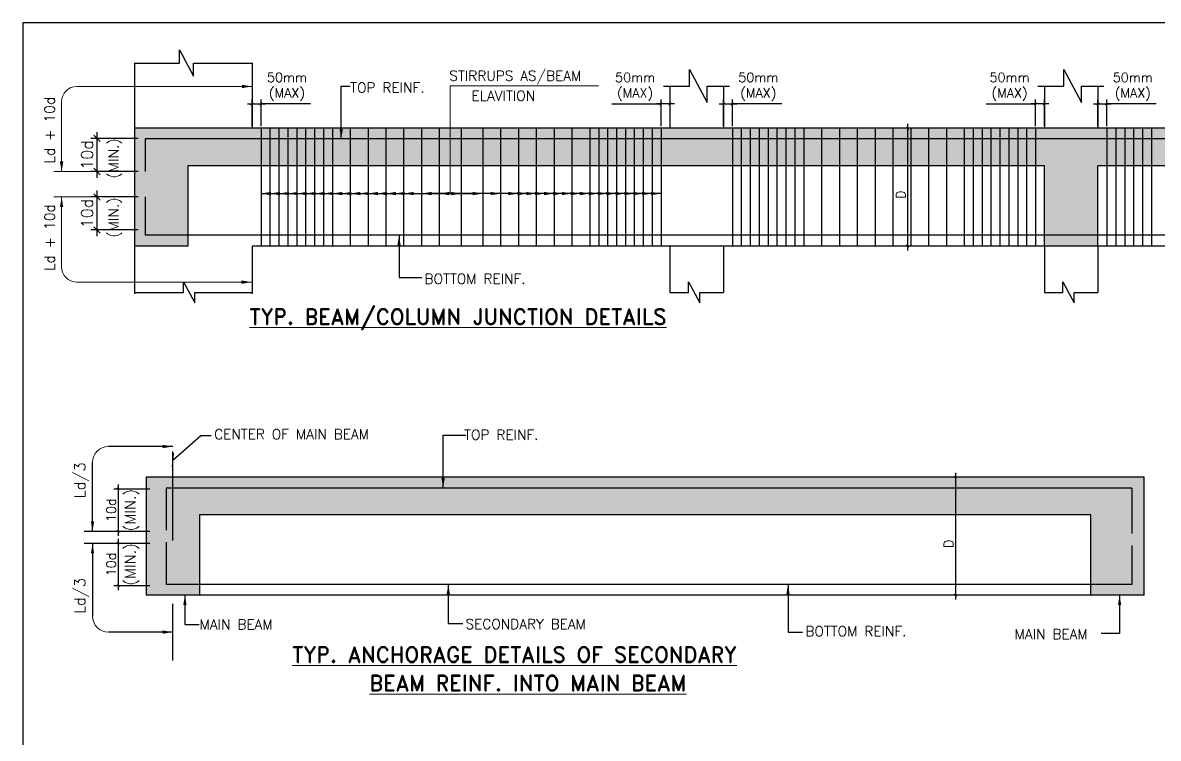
# Model space of a CAD drawing. Header units: millimetres. Extents: x 2061841 to 105821645, y -77612 to 48520811.
# Drawn here: x 2841199 to 2866673, y 43251 to 59297 of the extents above; entities that cross this region are included whole.
import ezdxf

# ---------------------------------------------------------------- set-up
doc = ezdxf.new("R2010")
doc.units = ezdxf.units.MM
doc.header["$LTSCALE"] = 10
doc.header["$MEASUREMENT"] = 0
for name, pattern in [('AUDIT_I_161129175419-4', [0]), ('AUDIT_I_161129175419-5', [0]), ('HIDDEN', [0.375, 0.25, -0.125])]:
    doc.linetypes.add(name, pattern=pattern)
for name, color, linetype in [('BAR', 1, 'Continuous'), ('BEAM HATCH', 252, 'Continuous'), ('BORDER', 5, 'Continuous'), ('DIM', 8, 'Continuous'), ('HATCH', 33, 'Continuous'), ('LINE', 4, 'Continuous'), ('TEXT1', 2, 'Continuous')]:
    doc.layers.add(name, color=color, linetype=linetype)
for name, color, linetype, lineweight in [('GEN-LEDAR', 3, 'Continuous', 0), ('TEXT', 2, 'Continuous', 25), ('TEXT 3', 1, 'Continuous', 18)]:
    doc.layers.add(name, color=color, linetype=linetype, lineweight=lineweight)
doc.styles.add('200', font='romand.shx', dxfattribs={"width": 0.8, "height": 225})
doc.styles.add('LOAD', font='romand.shx', dxfattribs={"height": 275})
doc.styles.add('MAH', font='romand.shx', dxfattribs={"height": 210})
doc.styles.add('RD', font='romand.shx', dxfattribs={"width": 0.9, "height": 225})
doc.dimstyles.new('GR1', dxfattribs={"dimtxt": 225, "dimasz": 125, "dimexe": 125, "dimexo": 100, "dimgap": 50, "dimtad": 1, "dimdec": 0, "dimzin": 3, "dimdsep": 46, "dimtxsty": '200', "dimblk1": 'OBLIQUE', "dimblk2": 'OBLIQUE', "dimsah": 1, "dimcen": 0.0625, "dimdle": 125, "dimclrd": 3, "dimclre": 3, "dimclrt": 2, "dimadec": 0, "dimazin": 0, "dimtfac": 1, "dimtdec": 0, "dimtix": 1, "dimtmove": 0, "dimatfit": 3, "dimfxl": 1, "dimtolj": 1, "dimtzin": 0, "dimarcsym": 0})
doc.dimstyles.new('MA', dxfattribs={"dimtxt": 210, "dimasz": 50, "dimexe": 100, "dimexo": 50, "dimgap": 50, "dimtad": 1, "dimdec": 0, "dimzin": 0, "dimdsep": 46, "dimtxsty": 'MAH', "dimblk1": 'OBLIQUE', "dimblk2": 'OBLIQUE', "dimsah": 1, "dimcen": 0.09, "dimdle": 100, "dimclrd": 3, "dimclre": 3, "dimclrt": 2, "dimadec": 0, "dimazin": 0, "dimtfac": 1, "dimtdec": 0, "dimtix": 1, "dimtofl": 0, "dimtmove": 0, "dimatfit": 3, "dimldrblk": 'OBLIQUE', "dimfxl": 1, "dimtolj": 1, "dimtzin": 0, "dimarcsym": 0})

# ---------------------------------------------------------------- blocks, each defined once
blk = doc.blocks.new('_Oblique')
at = {"color": 0, "linetype": 'ByBlock', "lineweight": -2}
blk.add_line((-0.5, -0.5), (0.5, 0.5), dxfattribs=at)
blk = doc.blocks.new('*D1521')
at = {"layer": 'Defpoints', "color": 0, "linetype": 'AUDIT_I_161129175419-5', "transparency": 16777216}
for p in [(2861352, 56930), (2861050, 54290), (2861352, 54290)]:
    blk.add_point(p, dxfattribs=at)
at = {"layer": 'DIM', "color": 3, "linetype": 'AUDIT_I_161129175419-5', "lineweight": -2, "transparency": 16777216}
for p, q in [((2861302, 56930), (2860950, 56930)), ((2861050, 57030), (2861050, 54190)), ((2861302, 54290), (2860950, 54290))]:
    blk.add_line(p, q, dxfattribs=at)
at = {"layer": 'DIM', "color": 3, "linetype": 'AUDIT_I_161129175419-5', "lineweight": -2, "transparency": 16777216, "xscale": 50, "yscale": 50, "zscale": 50}
for p, rotation in [((2861050, 56930), 90), ((2861050, 54290), 270)]:
    blk.add_blockref('_Oblique', p, dxfattribs=dict(at, rotation=rotation))
at = {"layer": 'DIM', "color": 2, "linetype": 'AUDIT_I_161129175419-5', "transparency": 16777216, "insert": (2860895, 55441), "char_height": 210, "attachment_point": 5, "rotation": 90, "style": 'MAH'}
blk.add_mtext('\\A1;D', dxfattribs=at)
blk = doc.blocks.new('*D1522')
at = {"color": 3, "lineweight": -2, "transparency": 16777216}
for p, q in [((2855519, 56980), (2855519, 57577)), ((2855719, 56980), (2855719, 57577)), ((2854411, 57477), (2855519, 57477)), ((2855819, 57477), (2855419, 57477))]:
    blk.add_line(p, q, dxfattribs=at)
at = {"layer": 'Defpoints', "color": 0, "linetype": 'AUDIT_I_161129175419-4', "transparency": 16777216}
for p in [(2855519, 57477), (2855519, 56930), (2855719, 56930)]:
    blk.add_point(p, dxfattribs=at)
at = {"color": 3, "linetype": 'AUDIT_I_161129175419-4', "lineweight": -2, "transparency": 16777216, "xscale": 50, "yscale": 50, "zscale": 50, "rotation": 180}
blk.add_blockref('_Oblique', (2855519, 57477), dxfattribs=at)
at = {"color": 3, "linetype": 'AUDIT_I_161129175419-4', "lineweight": -2, "transparency": 16777216, "xscale": 50, "yscale": 50, "zscale": 50}
blk.add_blockref('_Oblique', (2855719, 57477), dxfattribs=at)
at = {"color": 2, "linetype": 'AUDIT_I_161129175419-4', "transparency": 16777216, "insert": (2854936, 57862), "char_height": 210, "attachment_point": 5, "style": 'MAH'}
blk.add_mtext('\\A1;50mm\\P(MAX)', dxfattribs=at)
blk = doc.blocks.new('*D1523')
at = {"color": 3, "lineweight": -2, "transparency": 16777216}
for p, q in [((2846344, 56980), (2846344, 57577)), ((2846544, 56980), (2846544, 57577)), ((2846244, 57477), (2846644, 57477)), ((2847652, 57477), (2846544, 57477))]:
    blk.add_line(p, q, dxfattribs=at)
at = {"layer": 'Defpoints', "color": 0, "linetype": 'AUDIT_I_161129175419-4', "transparency": 16777216}
for p in [(2846544, 57477), (2846344, 56930), (2846544, 56930)]:
    blk.add_point(p, dxfattribs=at)
at = {"color": 3, "linetype": 'AUDIT_I_161129175419-4', "lineweight": -2, "transparency": 16777216, "xscale": 50, "yscale": 50, "zscale": 50, "rotation": 180}
blk.add_blockref('_Oblique', (2846344, 57477), dxfattribs=at)
at = {"color": 3, "linetype": 'AUDIT_I_161129175419-4', "lineweight": -2, "transparency": 16777216, "xscale": 50, "yscale": 50, "zscale": 50}
blk.add_blockref('_Oblique', (2846544, 57477), dxfattribs=at)
at = {"color": 2, "linetype": 'AUDIT_I_161129175419-4', "transparency": 16777216, "insert": (2847127, 57862), "char_height": 210, "attachment_point": 5, "style": 'MAH'}
blk.add_mtext('\\A1;50mm\\P(MAX)', dxfattribs=at)
blk = doc.blocks.new('*D1524')
at = {"color": 3, "lineweight": -2, "transparency": 16777216}
for p, q in [((2856919, 56980), (2856919, 57577)), ((2857119, 56980), (2857119, 57577)), ((2856819, 57477), (2857219, 57477)), ((2858226, 57477), (2857119, 57477))]:
    blk.add_line(p, q, dxfattribs=at)
at = {"layer": 'Defpoints', "color": 0, "linetype": 'AUDIT_I_161129175419-4', "transparency": 16777216}
for p in [(2857119, 57477), (2856919, 56930), (2857119, 56930)]:
    blk.add_point(p, dxfattribs=at)
at = {"color": 3, "linetype": 'AUDIT_I_161129175419-4', "lineweight": -2, "transparency": 16777216, "xscale": 50, "yscale": 50, "zscale": 50, "rotation": 180}
blk.add_blockref('_Oblique', (2856919, 57477), dxfattribs=at)
at = {"color": 3, "linetype": 'AUDIT_I_161129175419-4', "lineweight": -2, "transparency": 16777216, "xscale": 50, "yscale": 50, "zscale": 50}
blk.add_blockref('_Oblique', (2857119, 57477), dxfattribs=at)
at = {"color": 2, "linetype": 'AUDIT_I_161129175419-4', "transparency": 16777216, "insert": (2857701, 57862), "char_height": 210, "attachment_point": 5, "style": 'MAH'}
blk.add_mtext('\\A1;50mm\\P(MAX)', dxfattribs=at)
blk = doc.blocks.new('*D1525')
at = {"color": 3, "lineweight": -2, "transparency": 16777216}
for p, q in [((2863919, 56980), (2863919, 57577)), ((2864119, 56980), (2864119, 57577)), ((2862811, 57477), (2863919, 57477)), ((2864219, 57477), (2863819, 57477))]:
    blk.add_line(p, q, dxfattribs=at)
at = {"layer": 'Defpoints', "color": 0, "linetype": 'AUDIT_I_161129175419-4', "transparency": 16777216}
for p in [(2863919, 57477), (2863919, 56930), (2864119, 56930)]:
    blk.add_point(p, dxfattribs=at)
at = {"color": 3, "linetype": 'AUDIT_I_161129175419-4', "lineweight": -2, "transparency": 16777216, "xscale": 50, "yscale": 50, "zscale": 50, "rotation": 180}
blk.add_blockref('_Oblique', (2863919, 57477), dxfattribs=at)
at = {"color": 3, "linetype": 'AUDIT_I_161129175419-4', "lineweight": -2, "transparency": 16777216, "xscale": 50, "yscale": 50, "zscale": 50}
blk.add_blockref('_Oblique', (2864119, 57477), dxfattribs=at)
at = {"color": 2, "linetype": 'AUDIT_I_161129175419-4', "transparency": 16777216, "insert": (2863336, 57862), "char_height": 210, "attachment_point": 5, "style": 'MAH'}
blk.add_mtext('\\A1;50mm\\P(MAX)', dxfattribs=at)
blk = doc.blocks.new('*D1526')
at = {"color": 3, "lineweight": -2, "transparency": 16777216}
for p, q in [((2865319, 56980), (2865319, 57577)), ((2865519, 56980), (2865519, 57577)), ((2865219, 57477), (2865619, 57477)), ((2866626, 57477), (2865519, 57477))]:
    blk.add_line(p, q, dxfattribs=at)
at = {"layer": 'Defpoints', "color": 0, "linetype": 'AUDIT_I_161129175419-4', "transparency": 16777216}
for p in [(2865519, 57477), (2865319, 56930), (2865519, 56930)]:
    blk.add_point(p, dxfattribs=at)
at = {"color": 3, "linetype": 'AUDIT_I_161129175419-4', "lineweight": -2, "transparency": 16777216, "xscale": 50, "yscale": 50, "zscale": 50, "rotation": 180}
blk.add_blockref('_Oblique', (2865319, 57477), dxfattribs=at)
at = {"color": 3, "linetype": 'AUDIT_I_161129175419-4', "lineweight": -2, "transparency": 16777216, "xscale": 50, "yscale": 50, "zscale": 50}
blk.add_blockref('_Oblique', (2865519, 57477), dxfattribs=at)
at = {"color": 2, "linetype": 'AUDIT_I_161129175419-4', "transparency": 16777216, "insert": (2866101, 57862), "char_height": 210, "attachment_point": 5, "style": 'MAH'}
blk.add_mtext('\\A1;50mm\\P(MAX)', dxfattribs=at)
blk = doc.blocks.new('*D1542')
at = {"layer": 'Defpoints', "color": 0, "linetype": 'AUDIT_I_161129175419-5', "transparency": 16777216}
for p in [(2844097, 48839), (2843339, 47890), (2844097, 47890)]:
    blk.add_point(p, dxfattribs=at)
at = {"layer": 'TEXT1', "color": 3, "linetype": 'AUDIT_I_161129175419-5', "lineweight": -2, "transparency": 16777216}
for p, q in [((2843339, 48939), (2843339, 47790)), ((2844047, 48839), (2843239, 48839)), ((2844047, 47890), (2843239, 47890))]:
    blk.add_line(p, q, dxfattribs=at)
at = {"layer": 'TEXT1', "color": 3, "linetype": 'AUDIT_I_161129175419-5', "lineweight": -2, "transparency": 16777216, "xscale": 50, "yscale": 50, "zscale": 50}
for p, rotation in [((2843339, 48839), 90), ((2843339, 47890), 270)]:
    blk.add_blockref('_Oblique', p, dxfattribs=dict(at, rotation=rotation))
at = {"layer": 'TEXT1', "color": 2, "linetype": 'AUDIT_I_161129175419-5', "transparency": 16777216, "insert": (2843184, 48365), "char_height": 210, "attachment_point": 5, "rotation": 90, "style": 'MAH'}
blk.add_mtext('\\A1;10d', dxfattribs=at)
blk = doc.blocks.new('*D1543')
at = {"layer": 'Defpoints', "color": 0, "linetype": 'AUDIT_I_161129175419-5', "transparency": 16777216}
for p in [(2862424, 49103), (2862123, 46463), (2862424, 46463)]:
    blk.add_point(p, dxfattribs=at)
at = {"layer": 'DIM', "color": 3, "linetype": 'AUDIT_I_161129175419-5', "lineweight": -2, "transparency": 16777216}
for p, q in [((2862123, 49203), (2862123, 46363)), ((2862374, 49103), (2862023, 49103)), ((2862374, 46463), (2862023, 46463))]:
    blk.add_line(p, q, dxfattribs=at)
at = {"layer": 'DIM', "color": 3, "linetype": 'AUDIT_I_161129175419-5', "lineweight": -2, "transparency": 16777216, "xscale": 50, "yscale": 50, "zscale": 50}
for p, rotation in [((2862123, 49103), 90), ((2862123, 46463), 270)]:
    blk.add_blockref('_Oblique', p, dxfattribs=dict(at, rotation=rotation))
at = {"layer": 'DIM', "color": 2, "linetype": 'AUDIT_I_161129175419-5', "transparency": 16777216, "insert": (2861968, 47614), "char_height": 210, "attachment_point": 5, "rotation": 90, "style": 'MAH'}
blk.add_mtext('\\A1;D', dxfattribs=at)
blk = doc.blocks.new('*D1544')
at = {"layer": 'Defpoints', "color": 0, "linetype": 'AUDIT_I_161129175419-5', "transparency": 16777216}
for p in [(2844097, 47621), (2843339, 46673), (2844097, 46673)]:
    blk.add_point(p, dxfattribs=at)
at = {"layer": 'TEXT1', "color": 3, "linetype": 'AUDIT_I_161129175419-5', "lineweight": -2, "transparency": 16777216}
for p, q in [((2843339, 47721), (2843339, 46573)), ((2844047, 47621), (2843239, 47621)), ((2844047, 46673), (2843239, 46673))]:
    blk.add_line(p, q, dxfattribs=at)
at = {"layer": 'TEXT1', "color": 3, "linetype": 'AUDIT_I_161129175419-5', "lineweight": -2, "transparency": 16777216, "xscale": 50, "yscale": 50, "zscale": 50}
for p, rotation in [((2843339, 47621), 90), ((2843339, 46673), 270)]:
    blk.add_blockref('_Oblique', p, dxfattribs=dict(at, rotation=rotation))
at = {"layer": 'TEXT1', "color": 2, "linetype": 'AUDIT_I_161129175419-5', "transparency": 16777216, "insert": (2843184, 47147), "char_height": 210, "attachment_point": 5, "rotation": 90, "style": 'MAH'}
blk.add_mtext('\\A1;10d', dxfattribs=at)

msp = doc.modelspace()

# ---------------------------------------------------------------- hatches: boundary and pattern name
at = {"layer": 'BEAM HATCH', "linetype": 'AUDIT_I_161129175419-5'}
h = msp.add_hatch(color=252, dxfattribs=at)
h.paths.add_polyline_path([(2843704.3, 54290), (2844904.3, 54290), (2844904.3, 56090), (2845773.4, 56090), (2845773.4, 56930), (2843704.3, 56930), (2843704.3, 54290)])
h.paths.add_polyline_path([(2856918.8, 56090), (2864118.8, 56090), (2864118.8, 54290), (2865318.8, 54290), (2865318.8, 56090), (2869593, 56090), (2869593, 56930), (2846344.3, 56930), (2845773.4, 56930), (2845773.4, 56090), (2856918.8, 56090)])
msp.add_hatch(color=252, dxfattribs=at).paths.add_polyline_path([(2843965, 49103.3), (2843965, 46463.3), (2845165, 46463.3), (2845165, 48263.3), (2865158, 48263.3), (2865158, 46463.3), (2866358, 46463.3), (2866358, 49103.3), (2843965, 49103.3)])

# ---------------------------------------------------------------- linework, layer by layer
at = {"color": 3, "linetype": 'AUDIT_I_161129175419-4', "ltscale": 800}
for p, q in [((2842868.2, 55818.5), (2842868.2, 56844.5)), ((2843789.8, 56702), (2842725.7, 56702)), ((2843789.8, 55961), (2842725.7, 55961)), ((2842868.2, 54507.5), (2842868.2, 55533.5)), ((2843789.8, 55391), (2842725.7, 55391)), ((2843789.8, 54650), (2842725.7, 54650))]:
    msp.add_line(p, q, dxfattribs=at)
at = {"layer": 'BAR', "linetype": 'AUDIT_I_161129175419-5', "ltscale": 800}
for p, q in [((2846544.3, 56930), (2846544.3, 54290)), ((2846744.3, 56930), (2846744.3, 54290)), ((2846944.3, 56930), (2846944.3, 54290)), ((2847144.3, 56930), (2847144.3, 54290)), ((2847344.3, 56930), (2847344.3, 54290)), ((2847544.3, 56930), (2847544.3, 54290)), ((2847744.3, 56930), (2847744.3, 54290)), ((2847944.3, 56930), (2847944.3, 54290)), ((2848144.3, 56930), (2848144.3, 54290)), ((2848544.3, 56930), (2848544.3, 54290)), ((2848944.3, 56930), (2848944.3, 54290)), ((2849344.3, 56930), (2849344.3, 54290)), ((2849744.3, 56930), (2849744.3, 54290)), ((2850144.3, 56930), (2850144.3, 54290)), ((2850544.3, 56930), (2850544.3, 54290)), ((2851031.5, 56930), (2851031.5, 54290)), ((2851031.5, 56930), (2851031.5, 54290)), ((2851518.8, 56930), (2851518.8, 54290)), ((2851918.8, 56930), (2851918.8, 54290)), ((2852318.8, 56930), (2852318.8, 54290)), ((2852718.8, 56930), (2852718.8, 54290)), ((2853118.8, 56930), (2853118.8, 54290)), ((2853518.8, 56930), (2853518.8, 54290)), ((2853918.8, 56930), (2853918.8, 54290)), ((2854118.8, 56930), (2854118.8, 54290)), ((2854318.8, 56930), (2854318.8, 54290)), ((2854518.8, 56930), (2854518.8, 54290)), ((2854718.8, 56930), (2854718.8, 54290)), ((2854918.8, 56930), (2854918.8, 54290)), ((2855118.8, 56930), (2855118.8, 54290)), ((2855318.8, 56930), (2855318.8, 54290)), ((2855518.8, 56930), (2855518.8, 54290)), ((2857118.8, 56930), (2857118.8, 54290)), ((2857318.8, 56930), (2857318.8, 54290)), ((2857518.8, 56930), (2857518.8, 54290)), ((2857718.8, 56930), (2857718.8, 54290)), ((2857918.8, 56930), (2857918.8, 54290)), ((2858118.8, 56930), (2858118.8, 54290)), ((2858318.8, 56930), (2858318.8, 54290)), ((2858518.8, 56930), (2858518.8, 54290)), ((2858718.8, 56930), (2858718.8, 54290)), ((2859118.8, 56930), (2859118.8, 54290)), ((2859518.8, 56930), (2859518.8, 54290)), ((2859918.8, 56930), (2859918.8, 54290)), ((2860318.8, 56930), (2860318.8, 54290)), ((2860718.8, 56930), (2860718.8, 54290)), ((2861118.8, 56930), (2861118.8, 54290)), ((2861518.8, 56930), (2861518.8, 54290)), ((2861918.8, 56930), (2861918.8, 54290)), ((2862318.8, 56930), (2862318.8, 54290)), ((2862518.8, 56930), (2862518.8, 54290)), ((2862718.8, 56930), (2862718.8, 54290)), ((2862918.8, 56930), (2862918.8, 54290)), ((2863118.8, 56930), (2863118.8, 54290)), ((2863318.8, 56930), (2863318.8, 54290)), ((2863518.8, 56930), (2863518.8, 54290)), ((2863718.8, 56930), (2863718.8, 54290)), ((2863918.8, 56930), (2863918.8, 54290)), ((2865518.8, 56930), (2865518.8, 54290)), ((2865718.8, 56930), (2865718.8, 54290)), ((2865918.8, 56930), (2865918.8, 54290)), ((2866118.8, 56930), (2866118.8, 54290)), ((2866318.8, 56930), (2866318.8, 54290)), ((2866518.8, 56930), (2866518.8, 54290)), ((2869593, 56690), (2843944.3, 56690)), ((2843944.3, 56690), (2843944.3, 55961)), ((2843944.3, 55391), (2843944.3, 54530)), ((2869593, 54530), (2843944.3, 54530)), ((2866077.1, 48863.3), (2844417.1, 48863.3)), ((2844417.1, 48863.3), (2844417.1, 47914.7)), ((2866077.1, 48863.3), (2866077.1, 47843.2)), ((2844417.1, 47645.6), (2844417.1, 46703.3)), ((2866077.1, 47573.4), (2866077.1, 46703.3)), ((2866077.1, 46703.3), (2844417.1, 46703.3))]:
    msp.add_line(p, q, dxfattribs=at)
at = {"layer": 'BORDER'}
msp.add_lwpolyline([(2841198.6, -702.5), (2931198.6, -702.5), (2931198.6, 59297.5), (2841198.6, 59297.5)], close=True, dxfattribs=at)
at = {"layer": 'Defpoints', "color": 0, "linetype": 'AUDIT_I_161129175419-4'}
for p in [(2842868.2, 56702), (2842868.2, 55391)]:
    msp.add_point(p, dxfattribs=at)
at = {"layer": 'DIM', "color": 3, "linetype": 'HIDDEN', "ltscale": 800}
msp.add_line((2844565, 47683.4), (2844565, 49942.5), dxfattribs=at)
at = {"layer": 'DIM', "linetype": 'AUDIT_I_161129175419-5', "ltscale": 800}
msp.add_line((2844565, 44994.6), (2844565, 46263.8), dxfattribs=at)
at = {"layer": 'GEN-LEDAR', "linetype": 'AUDIT_I_161129175419-5', "ltscale": 800}
for p, q in [((2842412.9, 57868.4), (2846344.3, 57868.4)), ((2850790.4, 55466.6), (2850790.4, 57880.2)), ((2850790.4, 57880.2), (2854114.3, 57880.2)), ((2842070.9, 55957.9), (2842070.9, 57526.4)), ((2842721.7, 55957.9), (2841894.6, 55957.9)), ((2842721.7, 55391), (2841894.6, 55391)), ((2842070.9, 55391), (2842070.9, 53822.4)), ((2842412.9, 53480.4), (2846337, 53480.4))]:
    msp.add_line(p, q, dxfattribs=at)
at = {"layer": 'GEN-LEDAR', "linetype": 'AUDIT_I_161129175419-5'}
for centre, radius, start, end in [((2842412.9, 57526.4), 342, 90, 180), ((2842412.9, 53822.4), 342, 180, 270), ((2843124.5, 49434.3), 360, 90, 180), ((2843124.5, 45992.8), 360, 180, 270)]:
    msp.add_arc(centre, radius, start, end, dxfattribs=at)
for points in [[(2846116.3, 57906.4), (2846116.3, 57830.4), (2846344.3, 57868.4)], [(2842032.9, 56185.9), (2842108.9, 56185.9), (2842070.9, 55957.9)], [(2842032.9, 55163), (2842108.9, 55163), (2842070.9, 55391)], [(2846103.7, 53442.4), (2846103.7, 53518.4), (2846331.7, 53480.4)]]:
    msp.add_solid(points, dxfattribs=at)
at = {"layer": 'HATCH', "color": 3, "linetype": 'AUDIT_I_161129175419-5', "ltscale": 800}
for p, q in [((2843449.6, 47890.5), (2842578.9, 47890.5)), ((2843449.6, 47622.6), (2842578.9, 47622.6))]:
    msp.add_line(p, q, dxfattribs=at)
at = {"layer": 'LINE', "linetype": 'AUDIT_I_161129175419-5', "ltscale": 800}
for p, q in [((2844713.9, 58688.2), (2845030.3, 58095.2)), ((2844713.9, 58389), (2844713.9, 58688.2)), ((2843704.3, 58399.5), (2843704.3, 53214.2)), ((2843704.3, 58389), (2844713.9, 58389)), ((2845030.3, 58389), (2846344.3, 58389)), ((2845030.3, 58095.2), (2845030.3, 58389)), ((2846344.3, 58399.5), (2846344.3, 56930)), ((2856154.8, 58250.6), (2856550.4, 57509.3)), ((2856154.8, 57876.6), (2856154.8, 58250.6)), ((2864554.8, 57876.6), (2864554.8, 58250.6)), ((2864554.8, 58250.6), (2864950.4, 57509.3)), ((2855571, 57876.6), (2856154.8, 57876.6)), ((2855718.8, 57876.6), (2855718.8, 56930)), ((2856550.4, 57509.3), (2856550.4, 57876.6)), ((2856550.4, 57876.6), (2857053.8, 57876.6)), ((2856918.8, 57876.6), (2856918.8, 56930)), ((2863971, 57876.6), (2864554.8, 57876.6)), ((2864118.8, 57876.6), (2864118.8, 56930)), ((2864950.4, 57876.6), (2865453.8, 57876.6)), ((2864950.4, 57509.3), (2864950.4, 57876.6)), ((2865318.8, 57876.6), (2865318.8, 56930)), ((2846344.3, 56930), (2843704.3, 56930)), ((2869593, 56930), (2846344.3, 56930)), ((2856918.8, 56090), (2844904.3, 56090)), ((2844904.3, 56090), (2844904.3, 54290)), ((2864118.8, 56090), (2856918.8, 56090)), ((2864118.8, 54290), (2864118.8, 56090)), ((2869593, 56090), (2865318.8, 56090)), ((2865318.8, 54290), (2865318.8, 56090)), ((2844904.3, 54290), (2843704.3, 54290)), ((2869593, 54290), (2846344.3, 54290)), ((2846344.3, 54290), (2846344.3, 53214.2)), ((2855718.8, 54290), (2855718.8, 53249.2)), ((2856918.8, 54290), (2856918.8, 53249.2)), ((2864118.8, 54290), (2864118.8, 53249.2)), ((2865318.8, 54290), (2865318.8, 53249.2)), ((2843704.3, 53249.2), (2844806.6, 53249.2)), ((2844806.6, 53249.2), (2844806.6, 53488.6)), ((2844806.6, 53488.6), (2845059.7, 53014.2)), ((2845059.7, 53014.2), (2845059.7, 53249.2)), ((2845059.7, 53249.2), (2846344.3, 53249.2)), ((2855718.8, 53249.2), (2856134.5, 53249.2)), ((2856134.5, 53249.2), (2856134.5, 53488.6)), ((2856134.5, 53488.6), (2856387.6, 53014.2)), ((2856387.6, 53014.2), (2856387.6, 53249.2)), ((2856387.6, 53249.2), (2856918.8, 53249.2)), ((2864118.8, 53249.2), (2864534.5, 53249.2)), ((2864534.5, 53249.2), (2864534.5, 53488.6)), ((2864534.5, 53488.6), (2864787.6, 53014.2)), ((2864787.6, 53014.2), (2864787.6, 53249.2)), ((2864787.6, 53249.2), (2865318.8, 53249.2)), ((2866358, 49103.3), (2843965, 49103.3)), ((2843965, 49103.3), (2843965, 46463.3)), ((2866358, 46463.3), (2866358, 49103.3)), ((2865158, 48263.3), (2845165, 48263.3)), ((2845165, 48263.3), (2845165, 46463.3)), ((2865158, 46463.3), (2865158, 48263.3)), ((2845165, 46463.3), (2843965, 46463.3)), ((2866358, 46463.3), (2845165, 46463.3))]:
    msp.add_line(p, q, dxfattribs=at)

# ---------------------------------------------------------------- block references
at = {"color": 3, "linetype": 'AUDIT_I_161129175419-4', "xscale": 142.5, "yscale": 142.5, "zscale": 142.5}
for p, rotation in [((2842868.2, 56702), 90), ((2842868.2, 55961), 270), ((2842868.2, 55391), 90), ((2842868.2, 54650), 270)]:
    msp.add_blockref('_Oblique', p, dxfattribs=dict(at, rotation=rotation))

# ---------------------------------------------------------------- texts
at = {"color": 2, "linetype": 'AUDIT_I_161129175419-4', "char_height": 261.25, "attachment_point": 5, "rotation": 90, "style": 'LOAD'}
for insert in [(2842642.6, 56331.5), (2842642.6, 55020.5)]:
    msp.add_mtext('\\A1;10d', dxfattribs=dict(at, insert=insert))
at = {"layer": 'LINE', "color": 2, "linetype": 'AUDIT_I_161129175419-5', "style": 'RD'}
for s, height, p in [('Ld + 10d', 228, (2841916.3, 56141.4)), ('(MIN.)', 228, (2843347.4, 55803.9)), ('(MIN.)', 228, (2843347.4, 54477.1)), ('Ld + 10d', 228, (2841916.3, 53730.9)), ('Ld/3', 240, (2842601.8, 48635.7)), ('(MIN.)', 240, (2843731.9, 47893.8)), ('(MIN.)', 240, (2843731.9, 46676)), ('Ld/3', 240, (2842601.8, 46043))]:
    msp.add_text(s, height=height, rotation=90, dxfattribs=at).set_placement(p)
at = {"layer": 'TEXT', "color": 2, "linetype": 'AUDIT_I_161129175419-5', "style": 'RD'}
for s, p in [('STIRRUPS AS/BEAM ', (2850769.3, 57995.9)), ('TOP REINF.', (2848544.5, 57729.4)), ('ELAVITION', (2851267.3, 57547.2)), ('BOTTOM REINF.', (2850213.1, 53441.1)), ('CENTER OF MAIN BEAM', (2845494.6, 49956.9)), ('TOP REINF.', (2851100.3, 49945.5)), ('MAIN BEAM', (2845165.3, 45691.6)), ('SECONDARY BEAM', (2851132.3, 45700.8)), ('BOTTOM REINF.', (2858756.6, 45539)), ('MAIN BEAM', (2863448.7, 45473.1))]:
    msp.add_text(s, height=225, dxfattribs=at).set_placement(p)
at = {"layer": 'TEXT 3', "linetype": 'AUDIT_I_161129175419-5', "ltscale": 30, "style": 'RD'}
for s, p in [('%%UTYP. BEAM/COLUMN JUNCTION DETAILS', (2846282.4, 52531.1)), ('%%UTYP. ANCHORAGE DETAILS OF SECONDARY', (2847245.6, 44953.6)), ('%%UBEAM REINF. INTO MAIN BEAM', (2848981, 44313.1))]:
    msp.add_text(s, height=350, dxfattribs=at).set_placement(p)

# ---------------------------------------------------------------- dimensions: what is measured, and where the dimension line sits
at = {"color": 2, "linetype": 'AUDIT_I_161129175419-4'}
for base, p1, p2, picture, middle in [((2846544.3, 57476.7), (2846344.3, 56930), (2846544.3, 56930), '*D1523', (2847126.8, 57008.4)), ((2857118.8, 57476.7), (2856918.8, 56930), (2857118.8, 56930), '*D1524', (2857701.3, 57008.4)), ((2865518.8, 57476.7), (2865318.8, 56930), (2865518.8, 56930), '*D1526', (2866101.3, 57008.4))]:
    dim = msp.add_linear_dim(base=base, p1=p1, p2=p2, text='50mm\\P(MAX)', dimstyle='MA', override={"dimtmove": 1, "dimfxl": 1.5}, dxfattribs=at)
    dim.commit()
    dim.dimension.update_dxf_attribs({"geometry": picture, "text_midpoint": middle, "dimtype": 160})
for base, p1, p2, picture, middle in [((2855518.8, 57476.7), (2855718.8, 56930), (2855518.8, 56930), '*D1522', (2854936.3, 57008.4)), ((2863918.8, 57476.7), (2864118.8, 56930), (2863918.8, 56930), '*D1525', (2863336.3, 57008.4))]:
    dim = msp.add_linear_dim(base=base, p1=p1, p2=p2, angle=180, text='50mm\\P(MAX)', dimstyle='MA', override={"dimtmove": 1, "dimfxl": 1.5}, dxfattribs=at)
    dim.commit()
    dim.dimension.update_dxf_attribs({"geometry": picture, "text_midpoint": middle, "dimtype": 160})
at = {"layer": 'DIM', "linetype": 'AUDIT_I_161129175419-5'}
for base, p1, p2, picture, middle in [((2861050.5, 54290), (2861352, 56930), (2861352, 54290), '*D1521', (2861050.5, 55440.7)), ((2862122.7, 46463.3), (2862424.2, 49103.3), (2862424.2, 46463.3), '*D1543', (2862122.7, 47614.1))]:
    dim = msp.add_linear_dim(base=base, p1=p1, p2=p2, angle=90, text='D', dimstyle='MA', dxfattribs=at)
    dim.commit()
    dim.dimension.update_dxf_attribs({"geometry": picture, "text_midpoint": middle, "dimtype": 160})
at = {"layer": 'TEXT1', "linetype": 'AUDIT_I_161129175419-5'}
for base, p1, p2, picture, middle in [((2843339.5, 47890.5), (2844096.7, 48839), (2844096.7, 47890.5), '*D1542', (2843339.5, 48364.8)), ((2843339.5, 46672.7), (2844096.7, 47621.3), (2844096.7, 46672.7), '*D1544', (2843339.5, 47147))]:
    dim = msp.add_linear_dim(base=base, p1=p1, p2=p2, angle=90, text='10d', dimstyle='MA', dxfattribs=at)
    dim.commit()
    dim.dimension.update_dxf_attribs({"geometry": picture, "text_midpoint": middle, "dimtype": 160})

# ---------------------------------------------------------------- leaders
at = {"layer": 'DIM', "linetype": 'AUDIT_I_161129175419-5'}
msp.add_leader([(2844565, 49489.9), (2845197.4, 50039), (2845426.1, 50039)], dimstyle='MA', override={"dimasz": 225, "dimtad": 0}, dxfattribs=at)
at = {"layer": 'GEN-LEDAR', "linetype": 'AUDIT_I_161129175419-5'}
for points in [[(2848343.6, 56690), (2848343.6, 57876.2), (2848545.8, 57876.2)], [(2846544.3, 55466.6), (2847667.3, 55466.6)], [(2846744.3, 55466.6), (2847867.3, 55466.6)], [(2846944.3, 55466.6), (2848067.3, 55466.6)], [(2847144.3, 55466.6), (2848267.3, 55466.6)], [(2847344.3, 55466.6), (2848467.3, 55466.6)], [(2847544.3, 55466.6), (2848667.3, 55466.6)], [(2847744.3, 55466.6), (2848867.3, 55466.6)], [(2847944.3, 55466.6), (2849067.3, 55466.6)], [(2848144.3, 55466.6), (2849267.3, 55466.6)], [(2848344.3, 55466.6), (2849467.3, 55466.6)], [(2848544.3, 55466.6), (2849667.3, 55466.6)], [(2848744.3, 55466.6), (2849867.3, 55466.6)], [(2848944.3, 55466.6), (2850067.3, 55466.6)], [(2849144.3, 55466.6), (2850267.3, 55466.6)], [(2849344.3, 55466.6), (2850467.3, 55466.6)], [(2849544.3, 55466.6), (2850667.3, 55466.6)], [(2849744.3, 55466.6), (2850867.3, 55466.6)], [(2850144.3, 55466.6), (2850937.8, 55466.6)], [(2851031.5, 55466.6), (2850238, 55466.6)], [(2850541, 55466.6), (2851334.6, 55466.6)], [(2850544.3, 55466.6), (2850937.8, 55466.6)], [(2851522, 55466.6), (2850728.5, 55466.6)], [(2851918.8, 55466.6), (2851125.2, 55466.6)], [(2851518.8, 55466.6), (2851125.2, 55466.6)], [(2852318.8, 55466.6), (2851195.7, 55466.6)], [(2852518.8, 55466.6), (2851395.7, 55466.6)], [(2852718.8, 55466.6), (2851595.7, 55466.6)], [(2852918.8, 55466.6), (2851795.7, 55466.6)], [(2853118.8, 55466.6), (2851995.7, 55466.6)], [(2853318.8, 55466.6), (2852195.7, 55466.6)], [(2853518.8, 55466.6), (2852395.7, 55466.6)], [(2853718.8, 55466.6), (2852595.7, 55466.6)], [(2853918.8, 55466.6), (2852795.7, 55466.6)], [(2854118.8, 55466.6), (2852995.7, 55466.6)], [(2854318.8, 55466.6), (2853195.7, 55466.6)], [(2854518.8, 55466.6), (2853395.7, 55466.6)], [(2854718.8, 55466.6), (2853595.7, 55466.6)], [(2854918.8, 55466.6), (2853795.7, 55466.6)], [(2855118.8, 55466.6), (2853995.7, 55466.6)], [(2855318.8, 55466.6), (2854195.7, 55466.6)], [(2855518.8, 55466.6), (2854395.7, 55466.6)], [(2849640.4, 54530), (2849640.4, 53580.8), (2850150, 53580.8)], [(2850629, 48863.3), (2850630.8, 50049.5), (2851138.7, 50049.5)], [(2844565, 49794.3), (2843124.5, 49794.3)], [(2842764.5, 47890.5), (2842764.5, 49434.3)], [(2842764.5, 47622.2), (2842764.5, 45992.4)], [(2850745.7, 46703.3), (2850745.7, 45824.3), (2851069.1, 45824.3)], [(2858366.1, 46703.3), (2858366.1, 45627.7), (2858689.5, 45627.7)], [(2844836.7, 46463.3), (2844836.7, 45805.6), (2845160.2, 45805.6)], [(2865804.3, 46462), (2865804.3, 45602.9), (2865387.8, 45602.9)], [(2844565, 45632.4), (2843124.5, 45632.4)]]:
    msp.add_leader(points, dimstyle='GR1', override={"dimasz": 225}, dxfattribs=at)

doc.saveas('drawing.dxf')
